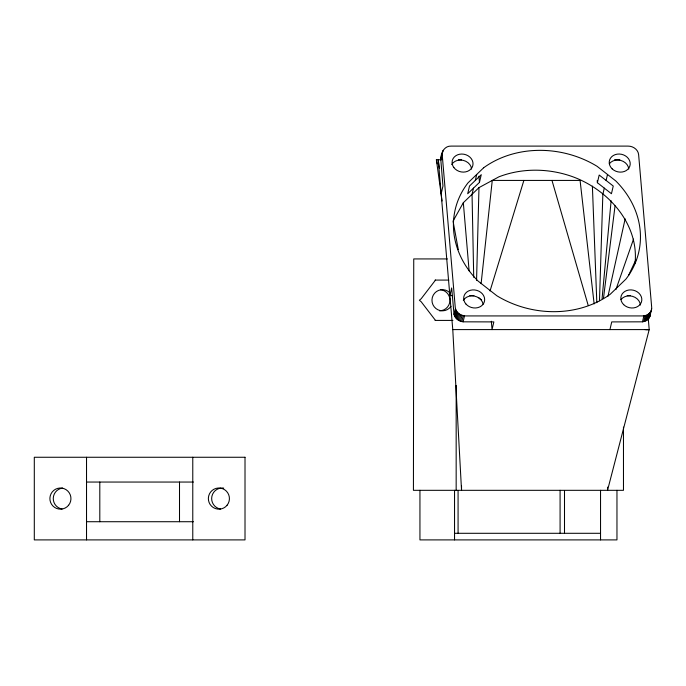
<?xml version="1.0" encoding="UTF-8"?>
<svg xmlns="http://www.w3.org/2000/svg" width="686" height="686" viewBox="0 0 686 686"><rect width="100%" height="100%" fill="white"/><g stroke="black" fill="none" stroke-linecap="round" stroke-linejoin="round"><path stroke-width="1.03" d="M476.556 280.377L478.982 187.621L498.954 176.808A94.214 79.85 13.2 0 1 570.238 175.873C606.716 188.084 639.035 222.907 635.082 263.227M599.495 300.742L602.848 194.31L604.297 188.127M602.076 298.633L611.115 200.775M481.1 283.67L492.265 180.427L580.082 180.427L594.136 303.924M603.543 297.827L615.05 205.851M441.167 193.726L442.967 186.035L440.781 159.452C440.678 153.27 444.142 145.672 451.285 146.101L628.076 146.101C632.946 146.041 638.117 149.497 638.623 154.59L651.691 307.431C652.189 312.387 647.232 316.135 642.602 315.929L465.803 315.929C460.941 315.989 455.761 312.524 455.264 307.431L442.196 154.59L442.659 151.34M650.294 314.522C650.062 318.544 646.298 321.485 642.473 321.828L611.74 321.906L609.94 329.589M607.993 296.215L625.152 218.851M440.781 159.452L442.178 153.475M443.147 150.345L440.935 158.363M473.494 188.127L472.045 194.31L473.726 277.307M475.304 180.444L476.71 174.467M479.463 182.373L481.263 174.69L469.507 186.035L467.706 193.726L479.463 182.373L478.931 176.208M491.33 321.237L492.042 329.589L493.851 321.906L463.11 321.828C459.045 321.391 455.05 318.613 454.038 314.522L455.444 308.546M454.381 315.611L455.787 309.635M454.887 316.658L456.284 310.681M455.538 317.661L456.936 311.684M456.327 318.578L457.733 312.602M457.245 319.419L458.651 313.442M458.274 320.148L459.68 314.171M459.397 320.765L460.795 314.788M460.589 321.254L461.995 315.277M461.832 321.614L463.239 315.637M463.11 321.828L464.516 315.852M597.386 182.716L599.187 175.033L613.25 186.035L611.449 193.726L597.386 182.716L597.206 180.624M606.107 180.444L607.504 174.467M642.473 321.828L643.871 315.852M643.708 321.614L645.114 315.637M644.9 321.254L646.298 315.277M646.006 320.765L647.413 314.788M647.018 320.148L648.424 314.171M647.927 319.419L649.325 313.442M648.699 318.578L650.105 312.602M649.333 317.661L650.74 311.684M649.813 316.658L651.7 308.546M648.296 318.973L649.205 329.589L607.539 490.318L607.539 487.111M490.036 290.958L523.872 180.427M615.899 289.612L633.538 239.105M628.487 275.575L635.716 260.166M478.982 187.621L463.324 202.73L453.043 221.124L458.291 249.55M435.499 280.085L421.187 298.736L419.378 300.245L421.187 301.763L435.499 320.413M644.926 329.64L649.205 329.589L452.777 329.589L438.26 159.761L439.34 168.216M646.006 329.623L649.205 329.589M442.084 200.981L436.382 159.761L441.724 159.761M458.42 159.761L461.609 159.761M614.519 159.761L619.827 159.761M447.375 258.931L413.744 258.931L413.426 490.318L623.471 490.318L623.471 427.112M435.096 280.085L448.85 280.085M451.971 295.623L449.879 295.623L451.68 287.94L454.038 314.522M469.747 295.623L473.932 295.623M627.193 295.623L630.383 295.623M435.096 320.413L452.906 320.413M86.53 482.052L193.409 482.052M86.53 521.72L193.409 521.72M454.544 533.296L600.542 533.296M478.399 297.492L481.581 299.979M551.981 180.427L588.168 305.313M436.382 159.761L437.359 163.911M463.324 202.73L469.113 270.876M452.777 329.589L461.532 490.318L461.532 486.04M592.387 186.12L596.829 302.689M616.963 490.318L616.963 539.899L419.943 539.899L419.943 490.318M600.542 490.318L600.542 539.899M564.501 490.447L564.501 533.296M560.085 490.318L560.085 533.296M458.077 490.447L458.077 533.296M456.164 385.446L456.164 490.318M454.544 490.318L454.544 539.899M192.775 457.262L192.775 539.899M179.509 482.052L179.509 521.72M99.804 482.052L99.804 521.72M86.53 457.262L86.53 539.899M440.403 289.706A10.582 10.47 -90 0 1 449.956 300.708A10.582 10.47 -90 0 1 439.494 310.827M451.011 306.316A10.582 10.47 -90 0 1 435.936 308.546A10.582 10.47 -90 0 1 434.607 293.214A10.582 10.47 -90 0 1 449.836 292.768M451.714 164.537A10.556 8.944 13.2 0 1 463.11 160.327A10.556 8.944 13.2 0 1 471.599 169.056M609.297 163.851A10.582 8.969 13.2 0 1 620.736 160.421A10.582 8.969 13.2 0 1 628.779 169.073M620.993 299.611A10.582 8.969 13.2 0 1 632.492 296.326A10.582 8.969 13.2 0 1 640.407 305.064M463.324 300.374A10.582 8.969 13.2 0 1 474.3 296.086A10.582 8.969 13.2 0 1 483.133 304.155M62.109 509.029A10.582 10.539 -90 0 1 62.666 488.063M220.566 509.038A10.582 10.539 -90 0 1 220.969 488.072M221.887 488.012A10.582 10.539 -90 0 1 223.722 488.123M483.639 167.77L467.981 182.888A94.214 79.85 13.2 0 0 478.108 281.089L496.836 295.752A94.214 79.85 13.2 0 0 610.24 294.251L625.898 279.133A94.214 79.85 13.2 0 0 615.771 180.933L597.043 166.278A94.214 79.85 13.2 0 0 483.639 167.77M245.013 457.262L34.3 457.262L34.3 539.899L245.013 539.899L245.013 457.262M453.892 167.598A10.556 8.944 13.2 0 0 471.985 167.598A10.556 8.944 13.2 0 0 461.781 154.041A10.556 8.944 13.2 0 0 453.892 167.598M612.178 168.885A10.582 8.969 13.2 0 0 629.817 166.192A10.582 8.969 13.2 0 0 617.151 154.153A10.582 8.969 13.2 0 0 612.178 168.885M623.694 304.661A10.582 8.969 13.2 0 0 641.393 302.174A10.582 8.969 13.2 0 0 628.908 289.998A10.582 8.969 13.2 0 0 623.694 304.661M466.017 304.121A10.582 8.969 13.2 0 0 483.973 302.792A10.582 8.969 13.2 0 0 472.517 289.921A10.582 8.969 13.2 0 0 466.017 304.121M227.126 505.188A10.582 10.539 -90 0 0 220.472 488.123A10.582 10.539 -90 0 0 209.084 502.444A10.582 10.539 -90 0 0 227.126 505.188M68.6 505.248A10.582 10.539 -90 0 0 62.066 488.14A10.582 10.539 -90 0 0 50.584 502.366A10.582 10.539 -90 0 0 68.6 505.248"/></g></svg>
